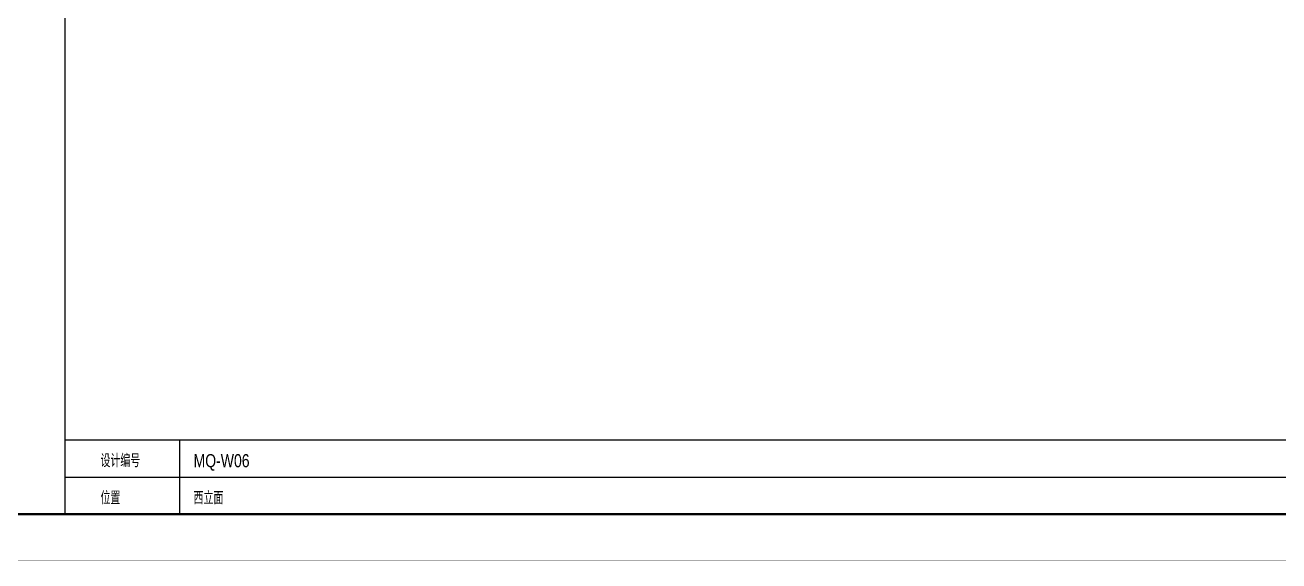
# Model space of a CAD drawing. Extents: x -483182 to 812890, y -390528 to -214858.
# Drawn here: x -451334 to -424394, y -353794 to -342283 of the extents above; entities that cross this region are included whole.
import ezdxf

# ---------------------------------------------------------------- set-up
doc = ezdxf.new("R2010")
doc.units = 0
doc.header["$LTSCALE"] = 1000
doc.header["$MEASUREMENT"] = 0
doc.linetypes.add('ACAD_ISO05W100', pattern=[34, 24, -3, 0.5, -3, 0.5, -3])
doc.layers.add('02-TEXT_标注', color=130, linetype='Continuous')
doc.layers.add('A-0-图名图例', color=2, linetype='Continuous')
doc.styles.add('_TCH_DIM', font='ros.shx', dxfattribs={"width": 0.75, "bigfont": 'jd.shx'})

# ---------------------------------------------------------------- blocks, each defined once
blk = doc.blocks.new('图框-A1')
for points, const_width in [([(0, 0), (841, 0), (841, 594), (0, 594)], 0.05), ([(766, 584), (25, 584), (25, 10), (766, 10)], 0.5)]:
    blk.add_lwpolyline(points, close=True, dxfattribs=dict(const_width=const_width))
at = {"const_width": 0.05}
blk.add_lwpolyline([(420.5, 0), (420.5, 2)], dxfattribs=at)
blk = doc.blocks.new('X-门窗表说明参照')
at = {"layer": 'Defpoints', "color": 165}
blk.add_lwpolyline([(0, 57400), (30200, 57400), (30200, 0), (0, 0)], close=True, dxfattribs=at)
blk = doc.blocks.new('X-门窗表说明-70')
blk.add_blockref('X-门窗表说明参照', (0, 0))

msp = doc.modelspace()

# ---------------------------------------------------------------- linework, layer by layer
at = {"layer": '02-TEXT_标注', "linetype": 'ACAD_ISO05W100'}
msp.add_line((-448014, -351191.7), (-448014, -352791.7), dxfattribs=at)
at = {"layer": 'A-0-图名图例'}
for p, q in [((-450480, -295391.9), (-450480, -352791.7)), ((-450480, -351191.7), (-406580, -351191.7)), ((-450480, -351991.7), (-406580, -351991.7)), ((-450480, -352791.7), (-406580, -352791.7))]:
    msp.add_line(p, q, dxfattribs=at)

# ---------------------------------------------------------------- block references
at = {"xscale": 100, "yscale": 100, "zscale": 100}
msp.add_blockref('图框-A1', (-483180, -353791.9), dxfattribs=at)
msp.add_blockref('X-门窗表说明-70', (-480680, -352791.7))

# ---------------------------------------------------------------- texts
at = {"layer": '02-TEXT_标注', "linetype": 'ACAD_ISO05W100', "style": '_TCH_DIM', "width": 0.8}
for s, p in [('设计编号', (-449714, -351781.7)), ('MQ-W06', (-447714, -351781.7)), ('位置', (-449714, -352581.7)), ('西立面', (-447714, -352581.7))]:
    msp.add_text(s, height=281.25, dxfattribs=at).set_placement(p)

doc.saveas('drawing.dxf')
